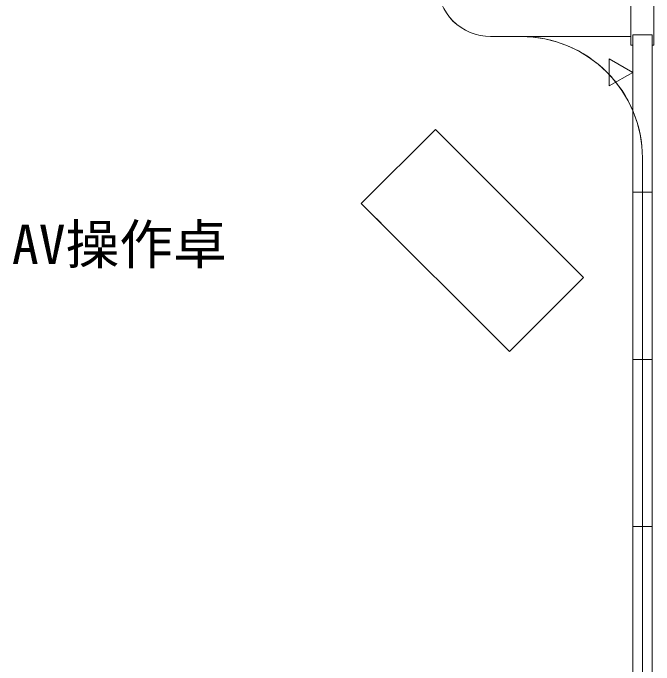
# Model space of a CAD drawing. Units: millimetres, scale not verified. Extents: x -26608 to 26608, y -19482 to 19482.
# Drawn here: x -6635 to -2962, y 11653 to 15388 of the extents above; entities that cross this region are included whole.
import ezdxf
from ezdxf.enums import TextEntityAlignment as Align

# ---------------------------------------------------------------- set-up
doc = ezdxf.new("R2010")
doc.units = ezdxf.units.MM
doc.header["$LTSCALE"] = 100
doc.layers.add('0-1___', color=7, linetype='Continuous', lineweight=18)
doc.layers.add('0-3_220418_3__________________', color=7, linetype='Continuous', lineweight=18)
doc.styles.add('ＭＳ ゴシック', font='')
doc.styles.get('ＭＳ ゴシック').set_extended_font_data('MS Gothic')

# ---------------------------------------------------------------- blocks, each defined once
blk = doc.blocks.new('____')
at = {"layer": '0-1___'}
blk.add_line((-3884.3, 14265.9), (-3940.8, 14322.4), dxfattribs=at)
blk.add_lwpolyline([(-2724.4, 13955), (-3572.9, 14803.5), (-3997.2, 14379.2), (-3148.7, 13530.7)], close=True, dxfattribs=at)
at = {"layer": '0-3_220418_3__________________'}
for p, q in [((-2452, 15540.5), (-2452, 15285.5)), ((-2320, 15540.5), (-2320, 15285.5)), ((-2450.5, 15335.5), (-3256, 15335.5)), ((-2441, -8548.5), (-2441, 15345.5)), ((-2331, 15345.5), (-2441, 15345.5)), ((-2331, -8548.5), (-2331, 15345.5)), ((-2441, 15285.5), (-2452, 15285.5)), ((-2320, 15285.5), (-2331, 15285.5)), ((-2386, 14640.5), (-2386, -8573.5)), ((-2331, 14443.5), (-2441, 14443.5)), ((-2331, 13485.5), (-2441, 13485.5)), ((-2331, 12527.5), (-2441, 12527.5))]:
    blk.add_line(p, q, dxfattribs=at)
for points in [[(-3561, 15640.5), (-3559.6, 15610.6), (-3555.2, 15581), (-3547.9, 15551.9), (-3537.8, 15523.8), (-3525, 15496.7), (-3509.6, 15471), (-3491.8, 15447), (-3471.7, 15424.8), (-3449.5, 15404.7), (-3425.5, 15386.9), (-3399.8, 15371.5), (-3372.8, 15358.7), (-3344.6, 15348.6), (-3315.5, 15341.3), (-3285.9, 15336.9), (-3256, 15335.5)], [(-2386, 14640.5), (-2389.4, 14708.6), (-2399.4, 14776.1), (-2416, 14842.2), (-2438.9, 14906.4), (-2468.1, 14968.1), (-2503.2, 15026.6), (-2543.8, 15081.4), (-2589.6, 15131.9), (-2640.1, 15177.7), (-2694.9, 15218.3), (-2753.4, 15253.4), (-2815.1, 15282.6), (-2879.3, 15305.6), (-2945.5, 15322.1), (-3012.9, 15332.1), (-3081, 15335.5)]]:
    blk.add_lwpolyline(points, dxfattribs=at)
blk.add_lwpolyline([(-2441, 15130.5), (-2576, 15052.5), (-2576, 15208.4)], close=True, dxfattribs=at)

msp = doc.modelspace()

# ---------------------------------------------------------------- linework, layer by layer
at = {"layer": '0-1___'}
msp.add_line((-4526.1, 14183.8), (-4582.6, 14240.4), dxfattribs=at)
msp.add_lwpolyline([(-3366.2, 13872.9), (-4214.7, 14721.4), (-4639, 14297.2), (-3790.5, 13448.7)], close=True, dxfattribs=at)
at = {"layer": '0-3_220418_3__________________'}
for p, q in [((-3093.9, 15458.4), (-3093.9, 15203.4)), ((-2961.9, 15458.4), (-2961.9, 15203.4)), ((-3897.9, 15253.4), (-3092.4, 15253.4)), ((-3082.9, -8630.6), (-3082.9, 15263.4)), ((-3082.9, 15263.4), (-2972.9, 15263.4)), ((-2972.9, -8630.6), (-2972.9, 15263.4)), ((-3093.9, 15203.4), (-3082.9, 15203.4)), ((-2961.9, 15203.4), (-2972.9, 15203.4)), ((-3027.9, 14558.4), (-3027.9, -8655.6)), ((-3082.9, 14361.4), (-2972.9, 14361.4)), ((-3082.9, 13403.4), (-2972.9, 13403.4)), ((-3082.9, 12445.4), (-2972.9, 12445.4))]:
    msp.add_line(p, q, dxfattribs=at)
msp.add_lwpolyline([(-3082.9, 15048.4), (-3217.9, 14970.5), (-3217.9, 15126.4)], close=True, dxfattribs=at)
for centre, radius, start, end in [((-3897.9, 15558.4), 305, 180, 225), ((-3897.9, 15558.4), 305, 225, 270), ((-3722.9, 14558.4), 695, 45, 90), ((-3722.9, 14558.4), 695, 360, 45)]:
    msp.add_arc(centre, radius, start, end, dxfattribs=at)

# ---------------------------------------------------------------- block references
at = {"layer": '0-1___'}
msp.add_blockref('____', (-641.8, -82), dxfattribs=at)

# ---------------------------------------------------------------- texts
at = {"layer": '0-1___', "style": 'ＭＳ ゴシック'}
msp.add_text('AV操作卓', height=225.9, dxfattribs=at).set_placement((-6641.3, 13882.4), align=Align.BOTTOM_LEFT)

doc.saveas('drawing.dxf')
